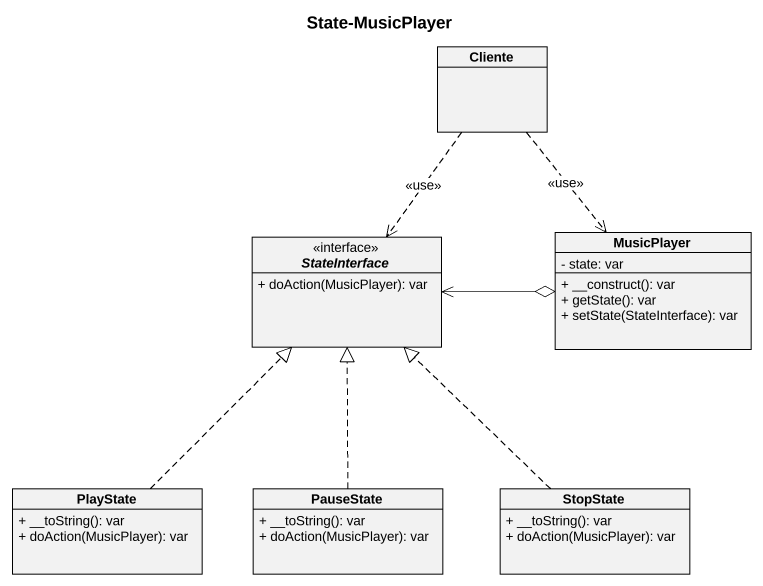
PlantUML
@startuml
title State-MusicPlayer
hide circle
hide empty members
skinparam classAttributeIconSize 0
class Cliente
interface StateInterface {
  + doAction(MusicPlayer): var
}
class MusicPlayer {
  - state: var
  + __construct(): var
  + getState(): var
  + setState(StateInterface): var
}
class PlayState {
  + __toString(): var
  + doAction(MusicPlayer): var
}
class PauseState {
  + __toString(): var
  + doAction(MusicPlayer): var
}
class StopState {
  + __toString(): var
  + doAction(MusicPlayer): var
}
Cliente ..> StateInterface : <<use>>
Cliente ..> MusicPlayer : <<use>>
StateInterface <-right-o MusicPlayer
PlayState .up.|> StateInterface
PauseState .up.|> StateInterface
StopState .up.|> StateInterface
@enduml
